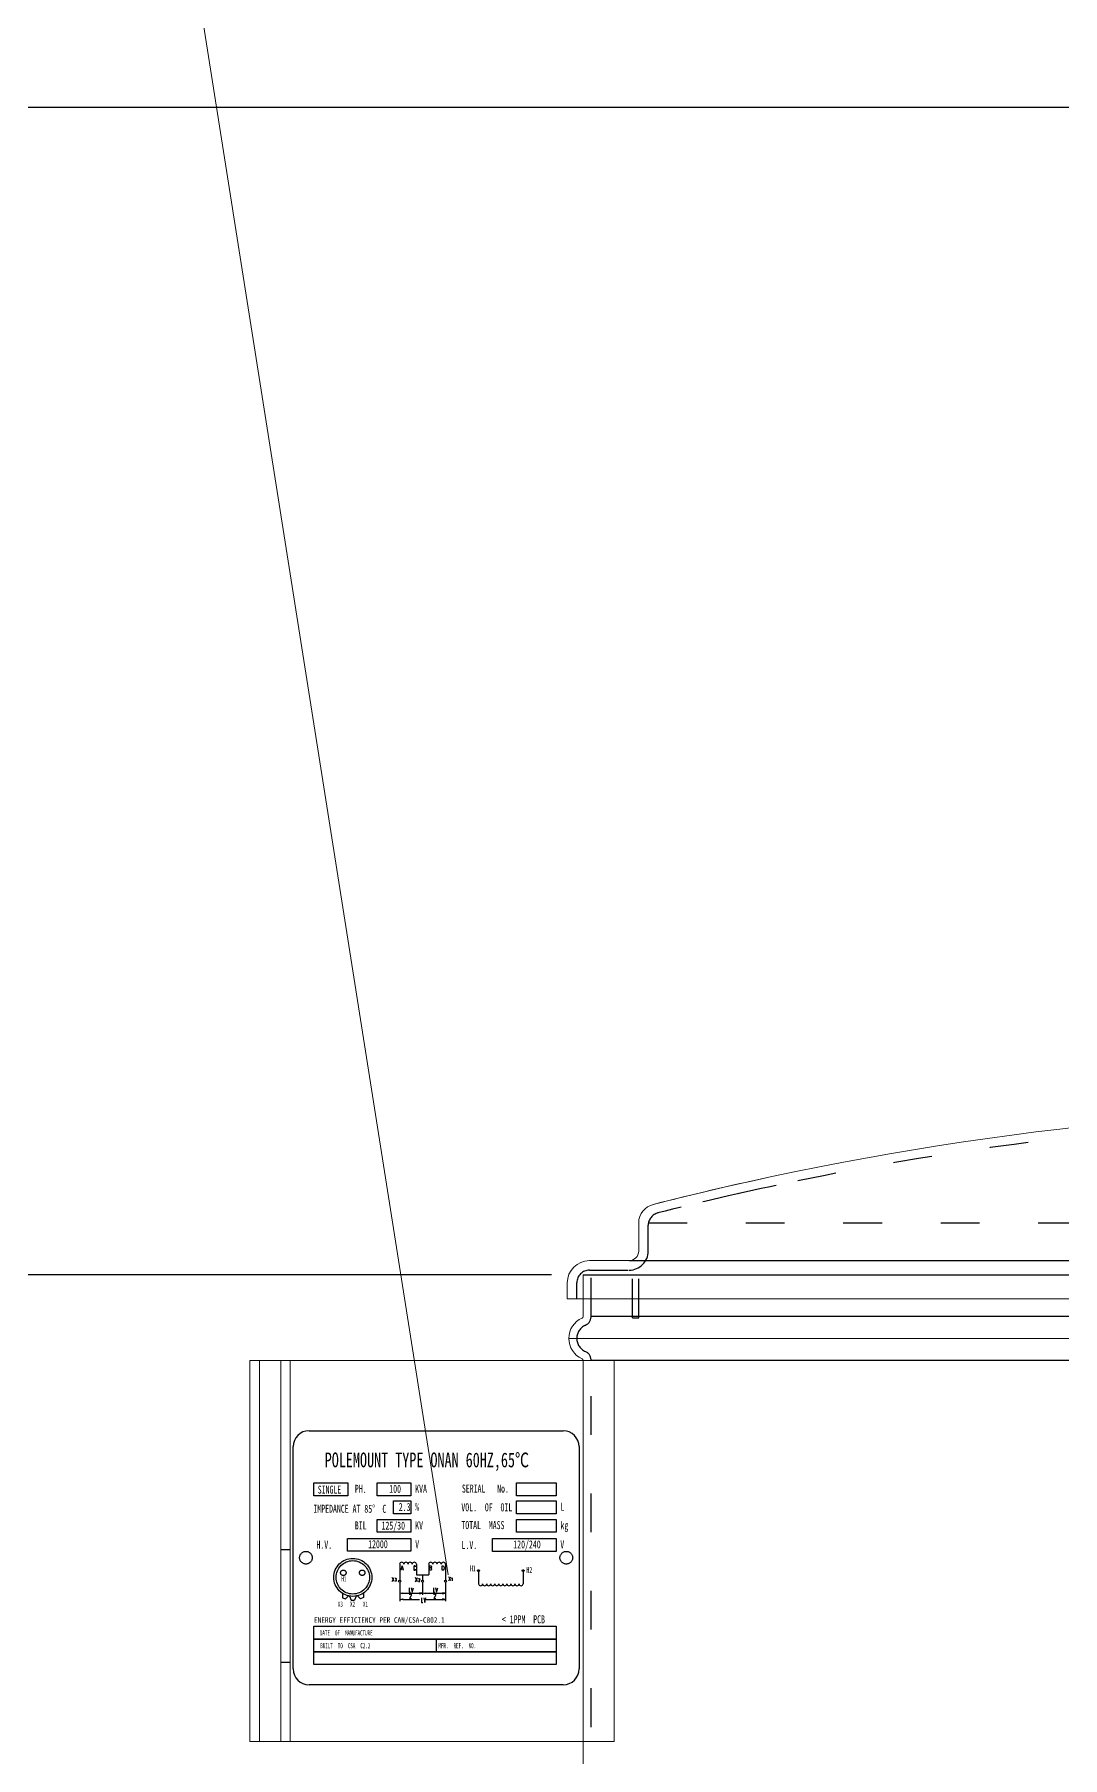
# Model space of a CAD drawing. Header units: millimetres. Extents: x 89051 to 218395, y -330386 to -125649.
# Drawn here: x 97924 to 98248, y -132870 to -132327 of the extents above; entities that cross this region are included whole.
import ezdxf

# ---------------------------------------------------------------- set-up
doc = ezdxf.new("R2010")
doc.units = ezdxf.units.MM
doc.header["$LTSCALE"] = 13
for name, pattern in [('1 实线', [0]), ('ACAD_ISO02W100', [15, 12, -3]), ('ACAD_ISO03W100', [1.18, 0.47, -0.71]), ('ACAD_ISO04W100', [30, 24, -3, 0, -3]), ('CENTER', [50.8, 31.75, -6.35, 6.35, -6.35]), ('HIDDEN', [9.525, 6.35, -3.175])]:
    doc.linetypes.add(name, pattern=pattern)
doc.layers.get('0').update_dxf_attribs({"color": 1, "linetype": 'CENTER'})
for name, color, linetype in [('1', 4, 'Continuous'), ('2', 3, 'Continuous'), ('4', 2, 'HIDDEN'), ('粗实线', 4, 'Continuous')]:
    doc.layers.add(name, color=color, linetype=linetype)
doc.layers.add('标注、文本', color=3, linetype='Continuous', lineweight=25)
doc.layers.add('铁心', color=3, linetype='Continuous', lineweight=0)
doc.styles.add('11', font='')
doc.styles.add('chinese', font='simhei.ttf')
doc.styles.get("Standard").update_dxf_attribs({"font": 'gbenor.shx', "bigfont": 'gbcbig.shx'})
doc.styles.add('仿宋体', font='')
doc.styles.get('11').set_extended_font_data('FangSong_GB2312')
doc.styles.get('仿宋体').set_extended_font_data('STFangsong')
doc.dimstyles.new('1-15', dxfattribs={"dimscale": 20, "dimtxt": 3.5, "dimasz": 2, "dimexe": 1.5, "dimexo": 0.5, "dimgap": 0.5, "dimtad": 1, "dimtoh": 1, "dimdec": 1, "dimdsep": 46, "dimtxsty": 'Standard', "dimcen": 2.5, "dimclrd": 3, "dimclre": 3, "dimclrt": 3, "dimadec": 0, "dimazin": 2, "dimtfac": 1, "dimtdec": 1, "dimtmove": 0, "dimatfit": 2, "dimfxl": 1, "dimarcsym": 0})

# ---------------------------------------------------------------- blocks, each defined once
blk = doc.blocks.new('*D584')
at = {"layer": 'Defpoints', "color": 0, "transparency": 16777216}
for p in [(97799.17, -132350.35), (98326.22, -132350.35), (98097.17, -133473.99)]:
    blk.add_point(p, dxfattribs=at)
at = {"layer": '标注、文本', "color": 3, "lineweight": -2, "transparency": 16777216}
for p, q in [((98316.22, -132350.35), (97769.17, -132350.35)), ((97799.17, -133433.99), (97799.17, -132390.35)), ((98087.17, -133473.99), (97769.17, -133473.99))]:
    blk.add_line(p, q, dxfattribs=at)
at = {"layer": '标注、文本', "color": 3, "transparency": 16777216}
for points in [[(97792.51, -132390.35), (97805.84, -132390.35), (97799.17, -132350.35)], [(97792.51, -133433.99), (97805.84, -133433.99), (97799.17, -133473.99)]]:
    blk.add_solid(points, dxfattribs=at)
at = {"layer": '标注、文本', "color": 3, "transparency": 16777216, "insert": (97754.17, -132912.17), "char_height": 70, "attachment_point": 5, "rotation": 90}
blk.add_mtext('1170', dxfattribs=at)
blk = doc.blocks.new('*D585')
at = {"layer": 'Defpoints', "color": 0, "transparency": 16777216}
for p in [(98097.17, -132717.98), (97909.98, -133473.99), (98097.17, -133473.99)]:
    blk.add_point(p, dxfattribs=at)
at = {"layer": '标注、文本', "color": 3, "lineweight": -2, "transparency": 16777216}
for p, q in [((98087.17, -132717.98), (97879.98, -132717.98)), ((97909.98, -132757.98), (97909.98, -133433.99)), ((98087.17, -133473.99), (97879.98, -133473.99))]:
    blk.add_line(p, q, dxfattribs=at)
at = {"layer": '标注、文本', "color": 3, "transparency": 16777216}
for points in [[(97903.31, -132757.98), (97916.64, -132757.98), (97909.98, -132717.98)], [(97903.31, -133433.99), (97916.64, -133433.99), (97909.98, -133473.99)]]:
    blk.add_solid(points, dxfattribs=at)
at = {"layer": '标注、文本', "color": 3, "transparency": 16777216, "insert": (97864.98, -133095.98), "char_height": 70, "attachment_point": 5, "rotation": 90}
blk.add_mtext('786', dxfattribs=at)

msp = doc.modelspace()

# ---------------------------------------------------------------- hatches: boundary and pattern name
at = {"layer": '2'}
h = msp.add_hatch(color=256, dxfattribs=at)
h.dxf.hatch_style = 2
h.paths.add_polyline_path([(98040.38, -132818.07), (98040.38, -132818.38), (98039.43, -132818.24)])
h = msp.add_hatch(color=256, dxfattribs=at)
h.dxf.hatch_style = 2
h.paths.add_polyline_path([(98040.38, -132820.04), (98040.38, -132820.35), (98039.43, -132820.18)])
h = msp.add_hatch(color=256, dxfattribs=at)
h.dxf.hatch_style = 2
h.paths.add_polyline_path([(98045.67, -132818.07), (98045.67, -132818.38), (98046.63, -132818.24)])
h = msp.add_hatch(color=256, dxfattribs=at)
h.dxf.hatch_style = 2
h.paths.add_polyline_path([(98047.58, -132818.07), (98047.58, -132818.38), (98046.63, -132818.24)])
h = msp.add_hatch(color=256, dxfattribs=at)
h.dxf.hatch_style = 2
h.paths.add_polyline_path([(98052.87, -132818.07), (98052.87, -132818.38), (98053.82, -132818.24)])
h = msp.add_hatch(color=256, dxfattribs=at)
h.dxf.hatch_style = 2
h.paths.add_polyline_path([(98052.87, -132820.04), (98052.87, -132820.35), (98053.82, -132820.18)])

# ---------------------------------------------------------------- linework, layer by layer
at = {"color": 7, "linetype": '1 实线', "lineweight": 0}
for p, q in [((98114.67, -132710.48), (98114.67, -132701.62)), ((98097.17, -132731.11), (98097.17, -132717.98)), ((98099.17, -132713.48), (98111.67, -132713.48)), ((98092.17, -132725.48), (98092.17, -132720.48)), ((98092.17, -132725.48), (98095.17, -132725.48)), ((98095.17, -132725.48), (98631.17, -132725.48)), ((98106.95, -132744.98), (97992.25, -132744.98)), ((97992.25, -132744.98), (97992.25, -132864.98)), ((98097.17, -133473.99), (98097.17, -132744.85)), ((98106.95, -132744.98), (98106.95, -132864.98)), ((98106.95, -132864.98), (97992.25, -132864.98))]:
    msp.add_line(p, q, dxfattribs=at)
for p, q in [((98021.4, -132818.28), (98021.39, -132819.66)), ((98021.39, -132819.66), (98022.31, -132820.05)), ((98023.29, -132819.08), (98022.31, -132820.05)), ((98023.62, -132819.14), (98024.16, -132820.42)), ((98024.16, -132820.42), (98025.16, -132820.41)), ((98025.68, -132819.14), (98025.16, -132820.41)), ((98026.08, -132819.05), (98027.08, -132820)), ((98028, -132819.6), (98027.08, -132820)), ((98027.97, -132818.22), (98028, -132819.6)), ((98050.88, -132832.67), (98050.88, -132836.69))]:
    msp.add_line(p, q)
for points in [[(98012.4, -132783.52), (98023.04, -132783.52), (98023.04, -132787.54), (98012.4, -132787.54)], [(98032.31, -132783.52), (98042.94, -132783.52), (98042.94, -132787.54), (98032.31, -132787.54)], [(98076.19, -132783.52), (98088.69, -132783.52), (98088.69, -132787.54), (98076.19, -132787.54)], [(98037.49, -132789.17), (98042.94, -132789.17), (98042.94, -132793.19), (98037.49, -132793.19)], [(98076.23, -132789.17), (98088.69, -132789.17), (98088.69, -132793.19), (98076.23, -132793.19)], [(98032.31, -132795.04), (98042.94, -132795.04), (98042.94, -132799.06), (98032.31, -132799.06)], [(98076.23, -132795.04), (98088.69, -132795.04), (98088.69, -132799.06), (98076.23, -132799.06)], [(98022.94, -132800.96), (98042.94, -132800.96), (98042.94, -132804.98), (98022.94, -132804.98)], [(98068.63, -132801.03), (98088.64, -132801.03), (98088.64, -132805.05), (98068.63, -132805.05)], [(98012.4, -132828.65), (98088.69, -132828.65), (98088.69, -132832.67), (98012.4, -132832.67)], [(98012.4, -132832.67), (98088.69, -132832.67), (98088.69, -132836.69), (98012.4, -132836.69)], [(98012.4, -132836.69), (98088.69, -132836.69), (98088.69, -132840.71), (98012.4, -132840.71)]]:
    msp.add_lwpolyline(points, close=True)
for centre, radius in [((98024.64, -132813.24), 5.99), ((98024.64, -132813.24), 5.26), ((98021.67, -132811.79), 0.862), ((98027.61, -132811.79), 0.862)]:
    msp.add_circle(centre, radius)
for centre, radius, start, end in [((98361.67, -133645.82), 980.47, 75.68133, 104.31867), ((98361.67, -133645.82), 980.47, 102.12722, 104.31867), ((98120.67, -132701.62), 6, 102.4958, 180), ((98111.67, -132710.48), 3, 270, 0), ((98111.67, -132710.48), 3, 270, 0), ((98099.17, -132720.48), 7, 90, 180), ((98099.67, -132737.98), 7, 113.5782, 246.4218), ((98096.67, -132731.11), 0.5, 293.5782, 0), ((98096.67, -132744.85), 0.5, 0, 66.4218), ((98096.67, -132744.85), 0.5, 0, 66.4218)]:
    msp.add_arc(centre, radius, start, end, dxfattribs=at)
at = {"layer": '1'}
for p, q in [((98010.88, -132767.06), (98090.88, -132767.06)), ((98005.88, -132842.06), (98005.88, -132772.06)), ((98095.88, -132772.06), (98095.88, -132842.06)), ((98090.88, -132847.06), (98010.88, -132847.06))]:
    msp.add_line(p, q, dxfattribs=at)
for centre, start, end in [((98010.88, -132772.06), 90, 180), ((98090.88, -132772.06), 0, 90), ((98010.88, -132842.06), 180, 270), ((98090.88, -132842.06), 270, 0)]:
    msp.add_arc(centre, 5, start, end, dxfattribs=at)
at = {"layer": '2'}
for p, q in [((98044.67, -132809.13), (98044.67, -132812.48)), ((98048.55, -132809.13), (98048.55, -132812.48)), ((98046.62, -132815.94), (98046.62, -132818.79)), ((98053.81, -132814.76), (98053.81, -132820.77)), ((98064.25, -132811.44), (98064.25, -132815.27)), ((98078.26, -132811.44), (98078.26, -132815.27))]:
    msp.add_line(p, q, dxfattribs=at)
for points in [[(98039.42, -132809.13), (98039.42, -132814.11)], [(98039.87, -132811.02), (98040.19, -132809.6), (98040.53, -132811.02)], [(98040, -132810.55), (98040.4, -132810.55)], [(98044.44, -132809.94), (98044.39, -132809.81), (98044.31, -132809.66), (98044.22, -132809.6), (98044.05, -132809.6), (98043.99, -132809.66), (98043.91, -132809.81), (98043.86, -132809.94), (98043.82, -132810.15), (98043.82, -132810.49), (98043.86, -132810.68), (98043.91, -132810.83), (98043.99, -132810.95), (98044.05, -132811.02), (98044.22, -132811.02), (98044.31, -132810.95), (98044.39, -132810.83), (98044.44, -132810.68)], [(98048.84, -132811.02), (98048.84, -132809.6), (98049.2, -132809.6), (98049.33, -132809.66), (98049.37, -132809.73), (98049.41, -132809.87), (98049.41, -132810), (98049.37, -132810.15), (98049.33, -132810.21), (98049.2, -132810.28), (98048.84, -132810.28)], [(98049.2, -132810.28), (98049.33, -132810.34), (98049.37, -132810.4), (98049.41, -132810.55), (98049.41, -132810.76), (98049.37, -132810.89), (98049.33, -132810.95), (98049.2, -132811.02), (98048.84, -132811.02)], [(98053.82, -132809.13), (98053.82, -132814.11)], [(98037.06, -132814.51), (98037.65, -132813.24)], [(98037.65, -132814.51), (98037.06, -132813.24)], [(98038.03, -132813.52), (98038.33, -132813.52), (98038.16, -132813.88), (98038.24, -132813.88), (98038.31, -132813.94), (98038.33, -132813.98), (98038.35, -132814.11), (98038.35, -132814.2), (98038.33, -132814.34), (98038.26, -132814.43), (98038.18, -132814.47), (98038.12, -132814.47), (98038.03, -132814.43), (98037.99, -132814.39), (98037.97, -132814.3)], [(98039.42, -132814.76), (98039.42, -132820.77)], [(98054.9, -132814.38), (98055.49, -132813.11)], [(98055.49, -132814.38), (98054.9, -132813.11)], [(98055.81, -132813.58), (98055.87, -132813.54), (98055.96, -132813.39), (98055.96, -132814.34)], [(98040.38, -132818.24), (98044.21, -132818.24)], [(98040.38, -132820.18), (98045.63, -132820.18)], [(98042.37, -132816.52), (98042.37, -132817.94), (98042.86, -132817.94)], [(98042.56, -132818.77), (98042.56, -132818.7), (98042.61, -132818.55), (98042.65, -132818.49), (98042.73, -132818.43), (98042.88, -132818.43), (98042.96, -132818.49), (98043.01, -132818.55), (98043.05, -132818.7), (98043.05, -132818.83), (98043.01, -132818.96), (98042.92, -132819.17), (98042.52, -132819.85), (98043.09, -132819.85)], [(98043.05, -132816.52), (98043.39, -132817.94), (98043.71, -132816.52)], [(98044.21, -132818.24), (98045.67, -132818.24)], [(98046.27, -132819.72), (98046.27, -132821.16), (98046.75, -132821.16)], [(98046.97, -132819.72), (98047.28, -132821.16), (98047.62, -132819.72)], [(98047.58, -132818.24), (98051.88, -132818.24)], [(98047.75, -132820.18), (98052.87, -132820.18)], [(98050.03, -132816.52), (98050.03, -132817.94), (98050.52, -132817.94)], [(98050.25, -132818.77), (98050.25, -132818.7), (98050.29, -132818.55), (98050.31, -132818.49), (98050.39, -132818.43), (98050.56, -132818.43), (98050.65, -132818.49), (98050.69, -132818.55), (98050.73, -132818.7), (98050.73, -132818.83), (98050.69, -132818.96), (98050.61, -132819.17), (98050.2, -132819.85), (98050.78, -132819.85)], [(98050.73, -132816.52), (98051.05, -132817.94), (98051.39, -132816.52)], [(98051.88, -132818.24), (98052.87, -132818.24)]]:
    msp.add_lwpolyline(points, dxfattribs=at)
for points in [[(98052.8, -132811.02), (98052.8, -132809.6), (98053.08, -132809.6), (98053.2, -132809.66), (98053.29, -132809.81), (98053.33, -132809.94), (98053.37, -132810.15), (98053.37, -132810.49), (98053.33, -132810.68), (98053.29, -132810.83), (98053.2, -132810.95), (98053.08, -132811.02)], [(98040.38, -132818.07), (98040.38, -132818.38), (98039.43, -132818.24)], [(98040.38, -132820.04), (98040.38, -132820.35), (98039.43, -132820.18)], [(98045.67, -132818.07), (98045.67, -132818.38), (98046.63, -132818.24)], [(98047.58, -132818.07), (98047.58, -132818.38), (98046.63, -132818.24)], [(98052.87, -132818.07), (98052.87, -132818.38), (98053.82, -132818.24)], [(98052.87, -132820.04), (98052.87, -132820.35), (98053.82, -132820.18)]]:
    msp.add_lwpolyline(points, close=True, dxfattribs=at)
for centre, radius in [((98064.25, -132811.13), 0.309), ((98078.26, -132811.13), 0.309), ((98039.41, -132814.44), 0.328), ((98046.61, -132814.44), 0.328), ((98053.81, -132814.44), 0.328)]:
    msp.add_circle(centre, radius, dxfattribs=at)
for centre in [(98064.89, -132815.27), (98066.17, -132815.27), (98067.44, -132815.27), (98068.71, -132815.27), (98069.99, -132815.27), (98071.26, -132815.27), (98072.53, -132815.27), (98073.81, -132815.27), (98075.08, -132815.27), (98076.35, -132815.27), (98077.63, -132815.27)]:
    msp.add_arc(centre, 0.637, 180, 0, dxfattribs=at)
for points in [[(98040.74, -132809.12), (98040.74, -132808.75), (98040.44, -132808.46), (98040.07, -132808.46), (98039.7, -132808.46), (98039.4, -132808.75), (98039.4, -132809.12)], [(98042.05, -132809.12), (98042.05, -132808.75), (98041.75, -132808.46), (98041.38, -132808.46), (98041.01, -132808.46), (98040.72, -132808.75), (98040.72, -132809.12)], [(98043.36, -132809.12), (98043.36, -132808.75), (98043.06, -132808.46), (98042.7, -132808.46), (98042.33, -132808.46), (98042.03, -132808.75), (98042.03, -132809.12)], [(98044.67, -132809.12), (98044.67, -132808.75), (98044.38, -132808.46), (98044.01, -132808.46), (98043.64, -132808.46), (98043.34, -132808.75), (98043.34, -132809.12)], [(98049.86, -132809.12), (98049.86, -132808.75), (98049.56, -132808.46), (98049.19, -132808.46), (98048.83, -132808.46), (98048.53, -132808.75), (98048.53, -132809.12)], [(98051.17, -132809.12), (98051.17, -132808.75), (98050.87, -132808.46), (98050.51, -132808.46), (98050.14, -132808.46), (98049.84, -132808.75), (98049.84, -132809.12)], [(98052.48, -132809.12), (98052.48, -132808.75), (98052.19, -132808.46), (98051.82, -132808.46), (98051.45, -132808.46), (98051.15, -132808.75), (98051.15, -132809.12)], [(98053.82, -132809.12), (98053.82, -132808.75), (98053.52, -132808.46), (98053.15, -132808.46), (98052.78, -132808.46), (98052.48, -132808.75), (98052.48, -132809.12)]]:
    msp.add_open_spline(points, degree=3, knots=[0, 0, 0, 0, 1, 1, 1, 2, 2, 2, 2], dxfattribs=at)
at = {"layer": '4', "color": 0}
for centre in [(98009.88, -132807.06), (98091.88, -132807.06)]:
    msp.add_circle(centre, 2, dxfattribs=at)
at = {"layer": '标注、文本'}
for p, q in [((98111.67, -132713.48), (98606.47, -132713.48)), ((98111.67, -132717.98), (98611.67, -132717.98)), ((98044.67, -132812.48), (98048.55, -132812.48)), ((98046.61, -132812.48), (98046.61, -132814.11)), ((98046.61, -132814.76), (98046.61, -132815.94))]:
    msp.add_line(p, q, dxfattribs=at)
at = {"layer": '标注、文本', "color": 1, "linetype": 'ACAD_ISO04W100', "lineweight": 15}
msp.add_line((98092.67, -132737.98), (98628.17, -132737.98), dxfattribs=at)
at = {"layer": '标注、文本', "color": 2, "linetype": 'ACAD_ISO02W100', "lineweight": 13}
for p, q in [((97995.25, -132744.98), (97995.25, -132864.98)), ((98001.95, -132744.98), (98001.95, -132864.98)), ((98004.95, -132744.98), (98004.95, -132864.98)), ((98004.93, -132804.58), (98001.93, -132804.58)), ((98004.93, -132804.58), (98001.93, -132804.58)), ((98004.95, -132804.48), (98001.95, -132804.48)), ((98004.95, -132804.48), (98001.95, -132804.48)), ((98004.93, -132840.08), (98001.93, -132840.08)), ((98004.95, -132839.98), (98001.95, -132839.98))]:
    msp.add_line(p, q, dxfattribs=at)
at = {"layer": '标注、文本'}
for points in [[(98044.44, -132814.6), (98045.06, -132813.33)], [(98045.06, -132814.6), (98044.44, -132813.33)], [(98045.4, -132813.82), (98045.4, -132813.77), (98045.42, -132813.69), (98045.44, -132813.65), (98045.5, -132813.6), (98045.61, -132813.6), (98045.67, -132813.65), (98045.69, -132813.69), (98045.71, -132813.77), (98045.71, -132813.88), (98045.69, -132813.96), (98045.63, -132814.09), (98045.35, -132814.56), (98045.73, -132814.56)]]:
    msp.add_lwpolyline(points, dxfattribs=at)
at = {"layer": '粗实线', "color": 2, "linetype": 'ACAD_ISO03W100', "ltscale": 2}
for p, q in [((98117.67, -132710.48), (98117.67, -132702.36)), ((98117.73, -132701.62), (98605.6, -132701.62)), ((98099.17, -132716.48), (98111.67, -132716.48)), ((98099.67, -132731.11), (98099.67, -132717.98)), ((98112.67, -132731.48), (98112.67, -132716.4)), ((98114.67, -132731.48), (98114.67, -132715.68)), ((98095.17, -132725.48), (98095.17, -132720.48)), ((98112.67, -132731.48), (98114.67, -132731.48)), ((98099.67, -133473.99), (98099.67, -132744.85))]:
    msp.add_line(p, q, dxfattribs=at)
at = {"layer": '粗实线', "ltscale": 2}
for p, q in [((98097.17, -132717.98), (98626.17, -132717.98)), ((98623.67, -132731.11), (98099.67, -132731.11)), ((98099.67, -132744.85), (98623.67, -132744.85))]:
    msp.add_line(p, q, dxfattribs=at)
at = {"layer": '粗实线', "color": 2, "linetype": 'ACAD_ISO03W100', "ltscale": 2}
for centre, radius, start, end in [((98361.67, -133647.27), 978.91, 75.74867, 104.25133), ((98361.67, -133647.27), 978.91, 102.01377, 104.25133), ((98121.67, -132702.36), 4, 102.3972, 180), ((98111.67, -132710.48), 6, 270, 0), ((98099.17, -132720.48), 4, 90, 180), ((98099.67, -132737.98), 4.5, 113.5782, 246.4218), ((98096.67, -132731.11), 3, 293.5782, 0), ((98096.67, -132744.85), 3, 0, 66.4218)]:
    msp.add_arc(centre, radius, start, end, dxfattribs=at)
at = {"layer": '铁心'}
msp.add_lwpolyline([(98054.64, -132812.48), (97938.52, -132076.06), (97938.52, -132076.06)], dxfattribs=at)

# ---------------------------------------------------------------- texts
at = {"layer": '2'}
for s, height, style, width, p in [('SINGLE', 2.52, '仿宋体', 0.6, (98013.61, -132786.87)), ('PH.', 2.52, '仿宋体', 0.6, (98025.3, -132786.61)), ('100', 2.52, '仿宋体', 0.6, (98036.12, -132786.61)), ('KVA', 2.52, '仿宋体', 0.6, (98044.29, -132786.61)), ('SERIAL   No.', 2.52, '仿宋体', 0.6, (98058.99, -132786.53)), ('IMPEDANCE AT 85%%D', 2.52, '仿宋体', 0.6, (98012.23, -132792.89)), ('C', 2.52, '仿宋体', 0.6, (98033.96, -132792.91)), ('2.3', 2.52, '仿宋体', 0.6, (98039.11, -132792.34)), ('%%%', 2.52, '仿宋体', 0.6, (98044.29, -132792.26)), ('VOL.  OF  OIL', 2.52, '仿宋体', 0.6, (98058.82, -132792.44)), ('L', 2.52, '仿宋体', 0.6, (98090.04, -132792.26)), ('BIL', 2.52, '仿宋体', 0.6, (98025.3, -132798.13)), ('125/30', 2.52, '仿宋体', 0.6, (98033.68, -132798.2)), ('KV', 2.52, '仿宋体', 0.6, (98044.29, -132798.13)), ('TOTAL  MASS', 2.52, '仿宋体', 0.6, (98058.83, -132798.05)), ('kg', 2.52, '仿宋体', 0.6, (98090.04, -132798.13)), ('H.V.', 2.52, '仿宋体', 0.6, (98013.19, -132804.23)), ('V', 2.52, '仿宋体', 0.6, (98044.29, -132804.05)), ('L.V.', 2.52, '仿宋体', 0.6, (98058.89, -132804.29)), ('V', 2.52, '仿宋体', 0.6, (98089.98, -132804.12)), ('H1', 1.851, '仿宋体', 0.6, (98061.55, -132811.32)), ('H2', 1.851, '仿宋体', 0.6, (98079.32, -132811.83)), ('H1', 1.613, '仿宋体', 0.6, (98021.05, -132814.53)), ('X3', 1.613, '仿宋体', 0.6, (98019.95, -132822.46)), ('X2', 1.613, '仿宋体', 0.6, (98023.79, -132822.46)), ('X1', 1.613, '仿宋体', 0.6, (98027.86, -132822.47)), ('ENERGY EFFICIENCY PER CAN/CSA-C802.1', 1.75, '11', 0.8, (98012.45, -132827.55)), ('< 1PPM  PCB', 2.52, '仿宋体', 0.6, (98071.58, -132827.71)), ('DATE  OF  MANUFACTURE', 1.6128, '仿宋体', 0.6, (98014.29, -132831.54)), ('BUILT  TO  CSA  C2.2', 1.6128, '仿宋体', 0.6, (98014.39, -132835.56)), ('MFR.  REF.  NO.    ', 1.6128, '仿宋体', 0.6, (98051.62, -132835.56))]:
    msp.add_text(s, height=height, dxfattribs=dict(at, style=style, width=width)).set_placement(p)
at = {"layer": '2', "color": 3, "true_color": 0x00ff00, "style": '仿宋体', "width": 0.6}
for s, p in [('12000', (98029.48, -132804.05)), ('120/240', (98075.17, -132804.12))]:
    msp.add_text(s, height=2.52, dxfattribs=at).set_placement(p)
at = {"layer": '4', "color": 2, "true_color": 0xffff00, "style": 'chinese', "width": 0.7}
msp.add_text('POLEMOUNT TYPE ONAN 60HZ,65℃', height=4.6597, dxfattribs=at).set_placement((98015.81, -132778.58))

# ---------------------------------------------------------------- dimensions: what is measured, and where the dimension line sits
at = {"layer": '标注、文本'}
for base, p1, p2, text, picture, middle in [((97799.17, -132350.35), (98097.17, -133473.99), (98326.22, -132350.35), '1170', '*D584', (97754.17, -132912.17)), ((97909.98, -133473.99), (98097.17, -132717.98), (98097.17, -133473.99), '786', '*D585', (97864.98, -133095.98))]:
    dim = msp.add_linear_dim(base=base, p1=p1, p2=p2, angle=90, text=text, dimstyle='1-15', dxfattribs=at)
    dim.commit()
    dim.dimension.update_dxf_attribs({"geometry": picture, "text_midpoint": middle})

doc.saveas('drawing.dxf')
